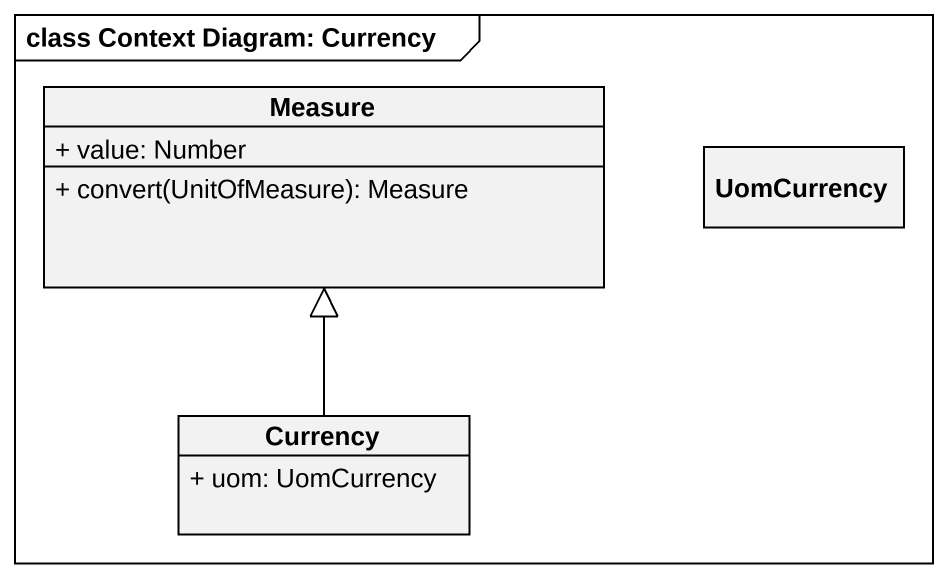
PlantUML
@startuml
mainframe class Context Diagram: Currency
hide circle
hide empty members
skinparam classAttributeIconSize 0
class Measure {
  + value: Number
  + convert(UnitOfMeasure): Measure
}
class UomCurrency
class Currency {
  + uom: UomCurrency
}
Currency -up-|> Measure
@enduml
